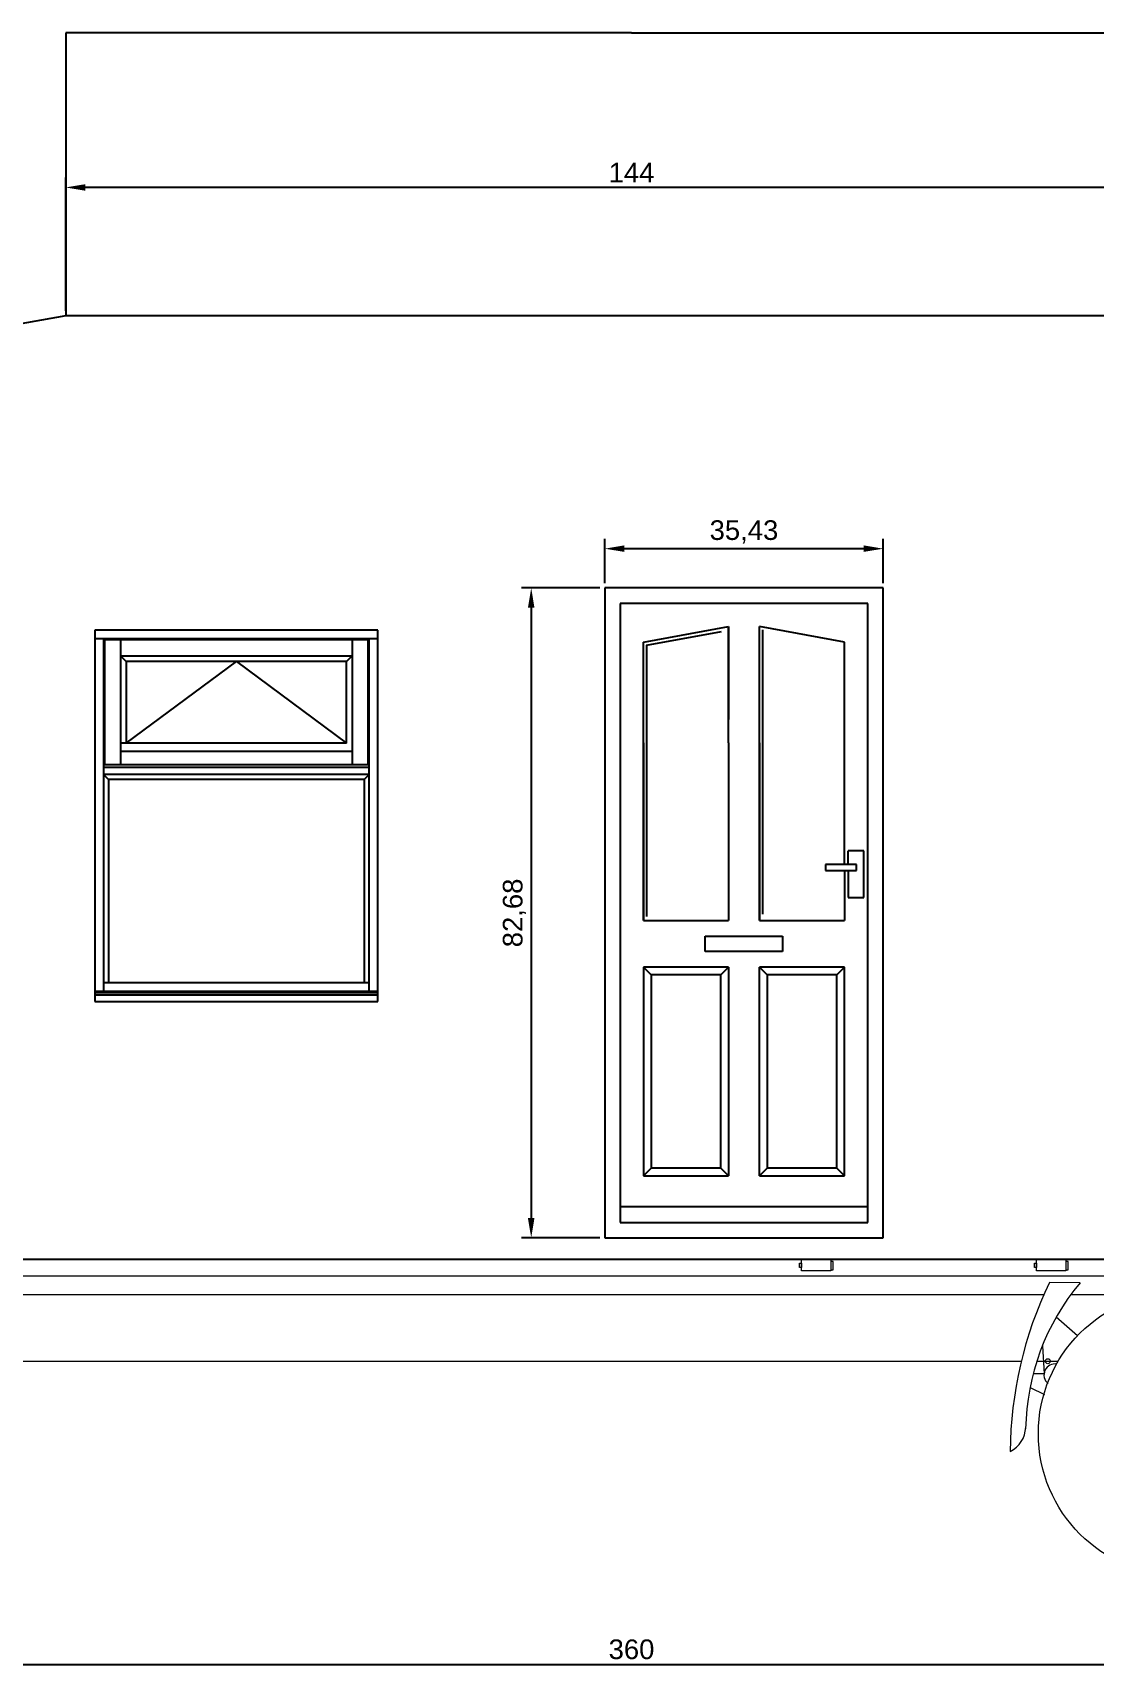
# Model space of a CAD drawing. Header units: inches. Extents: x -6116765 to 6074085, y -988255 to 3489801.
# Drawn here: x 253.8 to 388.9, y 46.9 to 255.8 of the extents above; entities that cross this region are included whole.
import ezdxf

# ---------------------------------------------------------------- set-up
doc = ezdxf.new("R2010")
doc.units = ezdxf.units.IN
for name, color, linetype in [('Door', 6, 'Continuous'), ('measurements', 151, 'Continuous'), ('Wall', 7, 'Continuous'), ('Window', 5, 'Continuous')]:
    doc.layers.add(name, color=color, linetype=linetype)
doc.layers.add('Traktor', color=7, linetype='Continuous', lineweight=5)
doc.styles.get("Standard").update_dxf_attribs({"font": 'arial.ttf'})
doc.dimstyles.new('ISO-25', dxfattribs={"dimtxt": 2.5, "dimasz": 2.5, "dimexe": 1.25, "dimexo": 0.625, "dimtad": 1, "dimtxsty": 'Standard', "dimcen": 2.5, "dimadec": 0, "dimazin": 0, "dimtfac": 1, "dimtmove": 0, "dimatfit": 3, "dimfxl": 1, "dimarcsym": 0})

# ---------------------------------------------------------------- blocks, each defined once
blk = doc.blocks.new('Tractor_tandem_trailer')
for p, q in [((1648.3, 6174.2), (-7496, 6174.2)), ((1648.3, 6118.6), (-7496, 6118.6)), ((-1591.8, 6058.5), (-7495.7, 6058.5)), ((-1474.3, 6097.4), (-1573.5, 6098.4)), ((-443.2, 6058.5), (-1504.7, 6058.5)), ((-1482.5, 5926.4), (-1551.2, 5986.6)), ((-1595.8, 5894.2), (-1590.7, 5803.6)), ((-1664.5, 5842.8), (-6542.9, 5842.8)), ((-1545.6, 5842.8), (-1614.3, 5842.8)), ((-1625.4, 5804.6), (-1590.6, 5804.6)), ((-1635.9, 5758.6), (-1589.5, 5736.1))]:
    blk.add_line(p, q)
for points in [[(-2374.5, 6146.4), (-2381.5, 6146.4), (-2381.5, 6161.2), (-2374.5, 6161.2)], [(-2374.5, 6174.2), (-2280.2, 6174.2), (-2280.2, 6135.9), (-2374.5, 6135.9)], [(-2280.2, 6139.8), (-2272.6, 6139.8), (-2272.6, 6166.7), (-2280.2, 6166.7)], [(-1614.5, 6146.4), (-1621.5, 6146.4), (-1621.5, 6161.2), (-1614.5, 6161.2)], [(-1614.5, 6174.2), (-1520.2, 6174.2), (-1520.2, 6135.9), (-1614.5, 6135.9)], [(-1520.2, 6139.8), (-1512.6, 6139.8), (-1512.6, 6166.7), (-1520.2, 6166.7)]]:
    blk.add_lwpolyline(points, close=True)
for centre, radius in [((-1150.2, 5610), 458.9), ((-1578.2, 5843.9), 7.96)]:
    blk.add_circle(centre, radius)
for centre, radius, start, end in [((-413.3, 5541.2), 1287, 154.3498, 179.5104), ((-894, 5612.6), 756.2, 140.1247, 179.0457), ((-1555.4, 5799.8), 35.5, 79.812, 230.9112), ((-1738.7, 5632.2), 88.7, 295.6542, 358.5266)]:
    blk.add_arc(centre, radius, start, end)
blk = doc.blocks.new('Door - 5')
at = {"linetype": 'Continuous'}
for p, q in [((0, 2100), (0, 0)), ((900, 2100), (0, 2100)), ((900, 0), (900, 2100)), ((50, 2050), (50, 50)), ((850, 2050), (50, 2050)), ((850, 50), (850, 2050)), ((125, 1925), (400, 1975)), ((400, 1600), (400, 1975)), ((400, 1675), (400, 1975)), ((400, 1975), (400, 1675)), ((500, 1600), (500, 1975)), ((775, 1925), (500, 1975)), ((510, 1965), (510, 1045.8)), ((125, 1600), (125, 1925)), ((135, 1915), (377.7, 1959.1)), ((135, 1915), (135, 1038.8)), ((775, 1600), (775, 1925)), ((125, 1025), (125, 1600)), ((125, 1025), (125, 1600)), ((125, 1600), (125, 1025)), ((400, 1600), (400, 1025)), ((500, 1025), (500, 1600)), ((500, 1600), (500, 1025)), ((775, 1206.7), (775, 1600)), ((125, 1325), (125, 1025)), ((125, 1325), (125, 1025)), ((500, 1325), (500, 1025)), ((775, 1206.7), (775, 1325)), ((837, 1250), (787, 1250)), ((787, 1206.7), (787, 1250)), ((837, 1100), (837, 1250)), ((814, 1206.7), (714, 1206.7)), ((714, 1206.7), (714, 1186.7)), ((714, 1186.7), (814, 1186.7)), ((775, 1186.7), (775, 1025)), ((775, 1186.7), (775, 1025)), ((775, 1186.7), (775, 1025)), ((787, 1186.7), (787, 1100)), ((814, 1186.7), (814, 1206.7)), ((787, 1100), (837, 1100)), ((125, 1025), (325, 1025)), ((125, 1025), (400, 1025)), ((200, 1025), (400, 1025)), ((500, 1025), (775, 1025)), ((575, 1025), (775, 1025)), ((325, 975), (575, 975)), ((325, 925), (325, 975)), ((575, 975), (575, 925)), ((575, 925), (325, 925)), ((125, 875), (125, 200)), ((400, 875), (125, 875)), ((150, 850), (125, 875)), ((150, 850), (150, 225)), ((375, 850), (150, 850)), ((375, 850), (400, 875)), ((375, 225), (375, 850)), ((400, 875), (400, 200)), ((500, 200), (500, 875)), ((775, 875), (500, 875)), ((525, 850), (500, 875)), ((525, 850), (525, 225)), ((750, 850), (525, 850)), ((750, 850), (775, 875)), ((750, 225), (750, 850)), ((775, 200), (775, 875)), ((125, 200), (150, 225)), ((375, 225), (150, 225)), ((400, 200), (375, 225)), ((500, 200), (525, 225)), ((750, 225), (525, 225)), ((775, 200), (750, 225)), ((125, 200), (400, 200)), ((500, 200), (775, 200)), ((850, 100), (50, 100)), ((0, 0), (900, 0)), ((50, 50), (850, 50))]:
    blk.add_line(p, q, dxfattribs=at)
blk = doc.blocks.new('Window 012')
for p, q in [((915, 1178.4), (0, 1178.4)), ((0, 1178.4), (0, 600)), ((915, 600), (915, 1178.4)), ((915, 1150.4), (0, 1150.4)), ((28, 1150.4), (28, 600)), ((884, 1147.4), (31, 1147.4)), ((31, 1147.4), (31, 743.4)), ((83, 1147.4), (83, 743.4)), ((832, 1147.4), (832, 743.4)), ((884, 743.4), (884, 1147.4)), ((887, 600), (887, 1150.4)), ((83, 1095.4), (832, 1095.4)), ((83, 1095.4), (101, 1077.4)), ((814, 1077.4), (101, 1077.4)), ((101, 1077.4), (101, 813.4)), ((101, 813.4), (457.5, 1077.4)), ((457.5, 1077.4), (814, 813.4)), ((814, 1077.4), (832, 1095.4)), ((814, 813.4), (814, 1077.4)), ((814, 813.4), (83, 813.4)), ((884, 743.4), (31, 743.4)), ((83, 787.2), (832, 787.2)), ((887, 734.7), (28, 734.7)), ((887, 712.4), (28, 712.4)), ((44, 696.4), (28, 712.4)), ((871, 696.4), (44, 696.4)), ((44, 696.4), (44, 600)), ((871, 696.4), (887, 712.4)), ((871, 696.4), (871, 600)), ((0, 600), (0, -21.6)), ((28, 600), (28, 10.6)), ((44, 600), (44, 38.4)), ((871, 600), (871, 38.4)), ((887, 10.6), (887, 600)), ((915, -21.6), (915, 600)), ((915, 10.6), (0, 10.6)), ((0, 8.9), (915, 8.9)), ((0, 7.5), (915, 7.5)), ((0, 0), (915, 0)), ((887, 38.4), (28, 38.4)), ((0, -21.6), (915, -21.6))]:
    blk.add_line(p, q)
blk = doc.blocks.new('*D432')
at = {"layer": 'Defpoints', "color": 0, "transparency": 16777216}
for p in [(326.59, 185.13), (317.23, 102.46), (326.59, 102.46)]:
    blk.add_point(p, dxfattribs=at)
at = {"layer": 'measurements', "color": 0, "lineweight": -2, "transparency": 16777216}
for p, q in [((325.96, 185.13), (315.98, 185.13)), ((317.23, 182.63), (317.23, 104.96)), ((325.96, 102.46), (315.98, 102.46))]:
    blk.add_line(p, q, dxfattribs=at)
at = {"layer": 'measurements', "color": 0, "transparency": 16777216}
for points in [[(316.81, 182.63), (317.64, 182.63), (317.23, 185.13)], [(316.81, 104.96), (317.64, 104.96), (317.23, 102.46)]]:
    blk.add_solid(points, dxfattribs=at)
at = {"layer": 'measurements', "color": 0, "transparency": 16777216, "insert": (315.1, 143.79), "char_height": 2.5, "attachment_point": 5, "rotation": 90}
blk.add_mtext('82,68', dxfattribs=at)
blk = doc.blocks.new('*D433')
at = {"layer": 'Defpoints', "color": 0, "transparency": 16777216}
for p in [(326.59, 190.13), (326.59, 185.13), (362.02, 185.13)]:
    blk.add_point(p, dxfattribs=at)
at = {"layer": 'measurements', "color": 0, "lineweight": -2, "transparency": 16777216}
for p, q in [((326.59, 185.76), (326.59, 191.38)), ((359.52, 190.13), (329.09, 190.13)), ((362.02, 185.76), (362.02, 191.38))]:
    blk.add_line(p, q, dxfattribs=at)
at = {"layer": 'measurements', "color": 0, "transparency": 16777216}
for points in [[(329.09, 190.55), (329.09, 189.72), (326.59, 190.13)], [(359.52, 190.55), (359.52, 189.72), (362.02, 190.13)]]:
    blk.add_solid(points, dxfattribs=at)
at = {"layer": 'measurements', "color": 0, "transparency": 16777216, "insert": (344.3, 192.26), "char_height": 2.5, "attachment_point": 5}
blk.add_mtext('35,43', dxfattribs=at)
blk = doc.blocks.new('*D441')
at = {"layer": 'Defpoints', "color": 0, "transparency": 16777216}
for p in [(149.99, 99.76), (509.99, 99.76), (509.99, 48.19)]:
    blk.add_point(p, dxfattribs=at)
at = {"layer": 'measurements', "color": 0, "lineweight": -2, "transparency": 16777216}
for p, q in [((149.99, 99.13), (149.99, 46.94)), ((509.99, 99.13), (509.99, 46.94)), ((152.49, 48.19), (507.49, 48.19))]:
    blk.add_line(p, q, dxfattribs=at)
at = {"layer": 'measurements', "color": 0, "transparency": 16777216}
for points in [[(152.49, 48.61), (152.49, 47.77), (149.99, 48.19)], [(507.49, 48.61), (507.49, 47.77), (509.99, 48.19)]]:
    blk.add_solid(points, dxfattribs=at)
at = {"layer": 'measurements', "color": 0, "transparency": 16777216, "insert": (329.99, 50.09), "char_height": 2.5, "attachment_point": 5}
blk.add_mtext('360', dxfattribs=at)
blk = doc.blocks.new('*D442')
at = {"layer": 'Defpoints', "color": 0, "transparency": 16777216}
for p in [(257.99, 236.09), (257.99, 219.76), (401.99, 219.76)]:
    blk.add_point(p, dxfattribs=at)
at = {"layer": 'measurements', "color": 0, "lineweight": -2, "transparency": 16777216}
for p, q in [((257.99, 220.38), (257.99, 237.34)), ((399.49, 236.09), (260.49, 236.09)), ((401.99, 220.38), (401.99, 237.34))]:
    blk.add_line(p, q, dxfattribs=at)
at = {"layer": 'measurements', "color": 0, "transparency": 16777216}
for points in [[(260.49, 236.5), (260.49, 235.67), (257.99, 236.09)], [(399.49, 236.5), (399.49, 235.67), (401.99, 236.09)]]:
    blk.add_solid(points, dxfattribs=at)
at = {"layer": 'measurements', "color": 0, "transparency": 16777216, "insert": (329.99, 237.97), "char_height": 2.5, "attachment_point": 5}
blk.add_mtext('144', dxfattribs=at)

msp = doc.modelspace()

# ---------------------------------------------------------------- linework, layer by layer
at = {"layer": 'Wall'}
for p, q in [((329.992, 255.759), (257.992, 255.759)), ((257.992, 255.759), (257.992, 219.759)), ((329.992, 255.759), (401.992, 255.759)), ((257.992, 219.759), (149.992, 200.486))]:
    msp.add_line(p, q, dxfattribs=at)
for points in [[(401.992, 219.759), (257.992, 219.759)], [(149.992, 200.486), (149.992, 99.759), (509.992, 99.759), (509.992, 200.486)]]:
    msp.add_lwpolyline(points, dxfattribs=at)
at = {"layer": 'Window'}
msp.add_line((293.587, 179.759), (261.697, 179.759), dxfattribs=at)

# ---------------------------------------------------------------- block references
at = {"layer": 'Door', "xscale": 0.03937007874015748, "yscale": 0.03937007874015748, "zscale": 0.03937007874015748}
msp.add_blockref('Door - 5', (326.587, 102.456), dxfattribs=at)
at = {"layer": 'Traktor', "xscale": 0.03937007874015748, "yscale": 0.03937007874015748, "zscale": 0.03937007874015748}
msp.add_blockref('Tractor_tandem_trailer', (445.111, -143.321), dxfattribs=at)
at = {"layer": 'Window', "xscale": 0.03937007874015748, "yscale": 0.03937007874015748, "zscale": 0.03937007874015748}
msp.add_blockref('Window 012', (261.697, 133.365), dxfattribs=at)

# ---------------------------------------------------------------- dimensions: what is measured, and where the dimension line sits
at = {"layer": 'measurements'}
for base, p1, p2, picture, middle in [((257.992, 236.087), (401.992, 219.759), (257.992, 219.759), '*D442', (329.992, 237.967)), ((326.587, 190.135), (362.02, 185.132), (326.587, 185.132), '*D433', (344.303, 192.262)), ((509.992, 48.191), (149.992, 99.759), (509.992, 99.759), '*D441', (329.992, 50.094))]:
    dim = msp.add_linear_dim(base=base, p1=p1, p2=p2, dimstyle='ISO-25', dxfattribs=at)
    dim.commit()
    dim.dimension.update_dxf_attribs({"geometry": picture, "text_midpoint": middle})
dim = msp.add_linear_dim(base=(317.226, 102.456), p1=(326.587, 185.132), p2=(326.587, 102.456), angle=90, dimstyle='ISO-25', dxfattribs=at)
dim.commit()
dim.dimension.update_dxf_attribs({"geometry": '*D432', "text_midpoint": (315.099, 143.794)})

doc.saveas('drawing.dxf')
